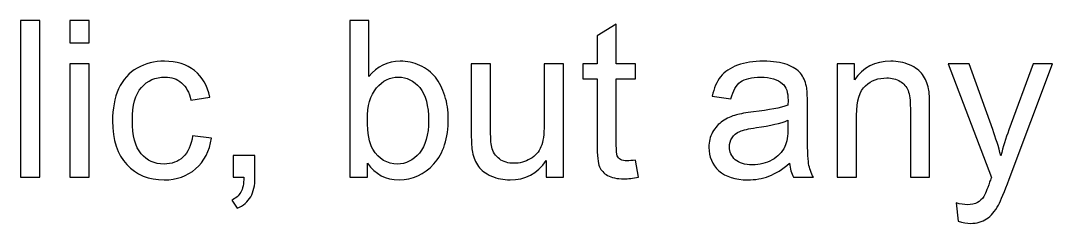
# Model space of a CAD drawing. Header units: centimetres. Extents: x -24.8 to 34.2, y -10 to 25.5.
# Drawn here: x 17.684 to 21.669, y 13.326 to 14.11 of the extents above; entities that cross this region are included whole.
import ezdxf

# ---------------------------------------------------------------- set-up
doc = ezdxf.new("R2010")
doc.units = ezdxf.units.CM
doc.header["$MEASUREMENT"] = 0
doc.layers.add('Layer 1', color=7, linetype='Continuous')

msp = doc.modelspace()

# ---------------------------------------------------------------- linework, layer by layer
at = {"layer": 'Layer 1', "color": 250}
for points, knots in [([(17.6836, 13.50393), (17.6836, 13.50393), (17.6836, 14.11), (17.6836, 14.11), (17.6836, 14.11), (17.6836, 14.11), (17.75796, 14.11), (17.75796, 14.11), (17.75796, 14.11), (17.75796, 14.11), (17.75796, 13.50393), (17.75796, 13.50393), (17.75796, 13.50393), (17.75796, 13.50393), (17.6836, 13.50393), (17.6836, 13.50393)], [0, 0, 0, 0, 0.25, 0.25, 0.25, 0.25, 0.5, 0.5, 0.5, 0.5, 0.75, 0.75, 0.75, 0.75, 1, 1, 1, 1]), ([(17.87367, 14.02434), (17.87367, 14.02434), (17.87367, 14.11), (17.87367, 14.11), (17.87367, 14.11), (17.87367, 14.11), (17.94818, 14.11), (17.94818, 14.11), (17.94818, 14.11), (17.94818, 14.11), (17.94818, 14.02434), (17.94818, 14.02434), (17.94818, 14.02434), (17.94818, 14.02434), (17.87367, 14.02434), (17.87367, 14.02434)], [0, 0, 0, 0, 0.25, 0.25, 0.25, 0.25, 0.5, 0.5, 0.5, 0.5, 0.75, 0.75, 0.75, 0.75, 1, 1, 1, 1]), ([(19.02386, 13.50393), (19.02386, 13.50393), (18.95486, 13.50393), (18.95486, 13.50393), (18.95486, 13.50393), (18.95486, 13.50393), (18.95486, 14.11), (18.95486, 14.11), (18.95486, 14.11), (18.95486, 14.11), (19.02922, 14.11), (19.02922, 14.11), (19.02922, 14.11), (19.02922, 14.11), (19.02922, 13.89382), (19.02922, 13.89382), (19.02922, 13.89382), (19.06069, 13.93319), (19.10076, 13.95294), (19.14945, 13.95294), (19.14945, 13.95294), (19.17654, 13.95294), (19.20208, 13.94744), (19.22621, 13.93657), (19.22621, 13.93657), (19.25034, 13.92571), (19.2701, 13.91033), (19.28576, 13.89071), (19.28576, 13.89071), (19.30128, 13.87096), (19.31356, 13.84725), (19.32231, 13.81931), (19.32231, 13.81931), (19.3312, 13.79151), (19.33557, 13.76174), (19.33557, 13.73013), (19.33557, 13.73013), (19.33557, 13.65478), (19.31694, 13.59664), (19.27969, 13.55558), (19.27969, 13.55558), (19.24258, 13.51451), (19.19785, 13.49405), (19.14578, 13.49405), (19.14578, 13.49405), (19.09399, 13.49405), (19.05335, 13.51564), (19.02386, 13.55896), (19.02386, 13.55896), (19.02386, 13.55896), (19.02386, 13.50393), (19.02386, 13.50393)], [0, 0, 0, 0, 0.0769231, 0.0769231, 0.0769231, 0.0769231, 0.1538462, 0.1538462, 0.1538462, 0.1538462, 0.2307692, 0.2307692, 0.2307692, 0.2307692, 0.3076923, 0.3076923, 0.3076923, 0.3076923, 0.3846154, 0.3846154, 0.3846154, 0.3846154, 0.4615385, 0.4615385, 0.4615385, 0.4615385, 0.5384615, 0.5384615, 0.5384615, 0.5384615, 0.6153846, 0.6153846, 0.6153846, 0.6153846, 0.6923077, 0.6923077, 0.6923077, 0.6923077, 0.7692308, 0.7692308, 0.7692308, 0.7692308, 0.8461538, 0.8461538, 0.8461538, 0.8461538, 0.9230769, 0.9230769, 0.9230769, 0.9230769, 1, 1, 1, 1]), ([(20.05946, 13.57053), (20.05946, 13.57053), (20.07018, 13.50478), (20.07018, 13.50478), (20.07018, 13.50478), (20.0493, 13.5004), (20.03053, 13.49814), (20.01402, 13.49814), (20.01402, 13.49814), (19.98693, 13.49814), (19.96604, 13.50238), (19.95108, 13.51099), (19.95108, 13.51099), (19.93627, 13.51945), (19.92583, 13.53074), (19.91976, 13.54471), (19.91976, 13.54471), (19.91369, 13.55854), (19.91059, 13.58789), (19.91059, 13.63248), (19.91059, 13.63248), (19.91059, 13.63248), (19.91059, 13.88507), (19.91059, 13.88507), (19.91059, 13.88507), (19.91059, 13.88507), (19.85598, 13.88507), (19.85598, 13.88507), (19.85598, 13.88507), (19.85598, 13.88507), (19.85598, 13.94292), (19.85598, 13.94292), (19.85598, 13.94292), (19.85598, 13.94292), (19.91059, 13.94292), (19.91059, 13.94292), (19.91059, 13.94292), (19.91059, 13.94292), (19.91059, 14.05172), (19.91059, 14.05172), (19.91059, 14.05172), (19.91059, 14.05172), (19.98467, 14.09631), (19.98467, 14.09631), (19.98467, 14.09631), (19.98467, 14.09631), (19.98467, 13.94292), (19.98467, 13.94292), (19.98467, 13.94292), (19.98467, 13.94292), (20.05946, 13.94292), (20.05946, 13.94292), (20.05946, 13.94292), (20.05946, 13.94292), (20.05946, 13.88507), (20.05946, 13.88507), (20.05946, 13.88507), (20.05946, 13.88507), (19.98467, 13.88507), (19.98467, 13.88507), (19.98467, 13.88507), (19.98467, 13.88507), (19.98467, 13.62839), (19.98467, 13.62839), (19.98467, 13.62839), (19.98467, 13.60708), (19.98594, 13.59353), (19.98848, 13.58747), (19.98848, 13.58747), (19.99116, 13.5814), (19.99539, 13.5766), (20.00132, 13.57293), (20.00132, 13.57293), (20.00725, 13.56941), (20.01571, 13.56757), (20.02672, 13.56757), (20.02672, 13.56757), (20.03505, 13.56757), (20.04591, 13.56856), (20.05946, 13.57053)], [0, 0, 0, 0, 0.05, 0.05, 0.05, 0.05, 0.1, 0.1, 0.1, 0.1, 0.15, 0.15, 0.15, 0.15, 0.2, 0.2, 0.2, 0.2, 0.25, 0.25, 0.25, 0.25, 0.3, 0.3, 0.3, 0.3, 0.35, 0.35, 0.35, 0.35, 0.4, 0.4, 0.4, 0.4, 0.45, 0.45, 0.45, 0.45, 0.5, 0.5, 0.5, 0.5, 0.55, 0.55, 0.55, 0.55, 0.6, 0.6, 0.6, 0.6, 0.65, 0.65, 0.65, 0.65, 0.7, 0.7, 0.7, 0.7, 0.75, 0.75, 0.75, 0.75, 0.8, 0.8, 0.8, 0.8, 0.85, 0.85, 0.85, 0.85, 0.9, 0.9, 0.9, 0.9, 0.95, 0.95, 0.95, 0.95, 1, 1, 1, 1]), ([(18.34794, 13.6648), (18.34794, 13.6648), (18.42104, 13.6552), (18.42104, 13.6552), (18.42104, 13.6552), (18.41314, 13.60482), (18.39267, 13.56531), (18.35966, 13.53681), (18.35966, 13.53681), (18.32678, 13.5083), (18.28628, 13.49405), (18.2383, 13.49405), (18.2383, 13.49405), (18.17833, 13.49405), (18.12993, 13.51367), (18.09352, 13.5529), (18.09352, 13.5529), (18.05697, 13.59212), (18.03863, 13.64843), (18.03863, 13.7218), (18.03863, 13.7218), (18.03863, 13.76922), (18.04653, 13.8107), (18.0622, 13.84626), (18.0622, 13.84626), (18.078, 13.88182), (18.10185, 13.90849), (18.13402, 13.92627), (18.13402, 13.92627), (18.16605, 13.94405), (18.20105, 13.95294), (18.23872, 13.95294), (18.23872, 13.95294), (18.28642, 13.95294), (18.32551, 13.94081), (18.3557, 13.91668), (18.3557, 13.91668), (18.38604, 13.89255), (18.40552, 13.8584), (18.41412, 13.81395), (18.41412, 13.81395), (18.41412, 13.81395), (18.34173, 13.8028), (18.34173, 13.8028), (18.34173, 13.8028), (18.33482, 13.83229), (18.32268, 13.85445), (18.30519, 13.8694), (18.30519, 13.8694), (18.28769, 13.88422), (18.26652, 13.8917), (18.24169, 13.8917), (18.24169, 13.8917), (18.20415, 13.8917), (18.17367, 13.87829), (18.15025, 13.85134), (18.15025, 13.85134), (18.12682, 13.82453), (18.11511, 13.78206), (18.11511, 13.72392), (18.11511, 13.72392), (18.11511, 13.66494), (18.1264, 13.62204), (18.14912, 13.59523), (18.14912, 13.59523), (18.1717, 13.56856), (18.20119, 13.55515), (18.23759, 13.55515), (18.23759, 13.55515), (18.2668, 13.55515), (18.29108, 13.56418), (18.31069, 13.5821), (18.31069, 13.5821), (18.3303, 13.60003), (18.34272, 13.62754), (18.34794, 13.6648)], [0, 0, 0, 0, 0.0526316, 0.0526316, 0.0526316, 0.0526316, 0.1052632, 0.1052632, 0.1052632, 0.1052632, 0.1578947, 0.1578947, 0.1578947, 0.1578947, 0.2105263, 0.2105263, 0.2105263, 0.2105263, 0.2631579, 0.2631579, 0.2631579, 0.2631579, 0.3157895, 0.3157895, 0.3157895, 0.3157895, 0.3684211, 0.3684211, 0.3684211, 0.3684211, 0.4210526, 0.4210526, 0.4210526, 0.4210526, 0.4736842, 0.4736842, 0.4736842, 0.4736842, 0.5263158, 0.5263158, 0.5263158, 0.5263158, 0.5789474, 0.5789474, 0.5789474, 0.5789474, 0.6315789, 0.6315789, 0.6315789, 0.6315789, 0.6842105, 0.6842105, 0.6842105, 0.6842105, 0.7368421, 0.7368421, 0.7368421, 0.7368421, 0.7894737, 0.7894737, 0.7894737, 0.7894737, 0.8421053, 0.8421053, 0.8421053, 0.8421053, 0.8947368, 0.8947368, 0.8947368, 0.8947368, 0.9473684, 0.9473684, 0.9473684, 0.9473684, 1, 1, 1, 1]), ([(20.65395, 13.55812), (20.6263, 13.53469), (20.59977, 13.51818), (20.57437, 13.50845), (20.57437, 13.50845), (20.54883, 13.49885), (20.52145, 13.49405), (20.49224, 13.49405), (20.49224, 13.49405), (20.44398, 13.49405), (20.40701, 13.50576), (20.38105, 13.52933), (20.38105, 13.52933), (20.35522, 13.5529), (20.34224, 13.58309), (20.34224, 13.61964), (20.34224, 13.61964), (20.34224, 13.64123), (20.34704, 13.66084), (20.35692, 13.67862), (20.35692, 13.67862), (20.36665, 13.6964), (20.37949, 13.71066), (20.3953, 13.72138), (20.3953, 13.72138), (20.41124, 13.7321), (20.42902, 13.74029), (20.44892, 13.74579), (20.44892, 13.74579), (20.46345, 13.7496), (20.48547, 13.75341), (20.51496, 13.75694), (20.51496, 13.75694), (20.57507, 13.76414), (20.61938, 13.7726), (20.64774, 13.78262), (20.64774, 13.78262), (20.64803, 13.79278), (20.64817, 13.79927), (20.64817, 13.80195), (20.64817, 13.80195), (20.64817, 13.83229), (20.64111, 13.85374), (20.627, 13.86602), (20.627, 13.86602), (20.60809, 13.88295), (20.57973, 13.89128), (20.54233, 13.89128), (20.54233, 13.89128), (20.50734, 13.89128), (20.48152, 13.88521), (20.46472, 13.87293), (20.46472, 13.87293), (20.44807, 13.86066), (20.4358, 13.83893), (20.42775, 13.80774), (20.42775, 13.80774), (20.42775, 13.80774), (20.35508, 13.81776), (20.35508, 13.81776), (20.35508, 13.81776), (20.36171, 13.8488), (20.37258, 13.87406), (20.38768, 13.89311), (20.38768, 13.89311), (20.40278, 13.9123), (20.42479, 13.92712), (20.45344, 13.93742), (20.45344, 13.93742), (20.48208, 13.94772), (20.51524, 13.95294), (20.55306, 13.95294), (20.55306, 13.95294), (20.59059, 13.95294), (20.62093, 13.94843), (20.64436, 13.93968), (20.64436, 13.93968), (20.66778, 13.93079), (20.685, 13.91978), (20.69614, 13.90638), (20.69614, 13.90638), (20.70715, 13.89297), (20.71477, 13.87618), (20.71929, 13.85572), (20.71929, 13.85572), (20.72169, 13.84302), (20.72296, 13.82016), (20.72296, 13.78714), (20.72296, 13.78714), (20.72296, 13.78714), (20.72296, 13.68794), (20.72296, 13.68794), (20.72296, 13.68794), (20.72296, 13.61865), (20.72451, 13.57491), (20.72775, 13.55671), (20.72775, 13.55671), (20.73086, 13.53836), (20.73721, 13.52072), (20.74652, 13.50393), (20.74652, 13.50393), (20.74652, 13.50393), (20.66877, 13.50393), (20.66877, 13.50393), (20.66877, 13.50393), (20.66115, 13.51931), (20.65607, 13.53737), (20.65395, 13.55812)], [0, 0, 0, 0, 0.037037, 0.037037, 0.037037, 0.037037, 0.0740741, 0.0740741, 0.0740741, 0.0740741, 0.1111111, 0.1111111, 0.1111111, 0.1111111, 0.1481481, 0.1481481, 0.1481481, 0.1481481, 0.1851852, 0.1851852, 0.1851852, 0.1851852, 0.2222222, 0.2222222, 0.2222222, 0.2222222, 0.2592593, 0.2592593, 0.2592593, 0.2592593, 0.2962963, 0.2962963, 0.2962963, 0.2962963, 0.3333333, 0.3333333, 0.3333333, 0.3333333, 0.3703704, 0.3703704, 0.3703704, 0.3703704, 0.4074074, 0.4074074, 0.4074074, 0.4074074, 0.4444444, 0.4444444, 0.4444444, 0.4444444, 0.4814815, 0.4814815, 0.4814815, 0.4814815, 0.5185185, 0.5185185, 0.5185185, 0.5185185, 0.5555556, 0.5555556, 0.5555556, 0.5555556, 0.5925926, 0.5925926, 0.5925926, 0.5925926, 0.6296296, 0.6296296, 0.6296296, 0.6296296, 0.6666667, 0.6666667, 0.6666667, 0.6666667, 0.7037037, 0.7037037, 0.7037037, 0.7037037, 0.7407407, 0.7407407, 0.7407407, 0.7407407, 0.7777778, 0.7777778, 0.7777778, 0.7777778, 0.8148148, 0.8148148, 0.8148148, 0.8148148, 0.8518519, 0.8518519, 0.8518519, 0.8518519, 0.8888889, 0.8888889, 0.8888889, 0.8888889, 0.9259259, 0.9259259, 0.9259259, 0.9259259, 0.962963, 0.962963, 0.962963, 0.962963, 1, 1, 1, 1]), ([(20.83838, 13.50393), (20.83838, 13.50393), (20.83838, 13.94292), (20.83838, 13.94292), (20.83838, 13.94292), (20.83838, 13.94292), (20.90527, 13.94292), (20.90527, 13.94292), (20.90527, 13.94292), (20.90527, 13.94292), (20.90527, 13.88055), (20.90527, 13.88055), (20.90527, 13.88055), (20.93758, 13.92881), (20.98415, 13.95294), (21.04496, 13.95294), (21.04496, 13.95294), (21.07149, 13.95294), (21.09576, 13.94814), (21.11792, 13.93869), (21.11792, 13.93869), (21.14021, 13.92909), (21.15672, 13.91668), (21.16773, 13.90115), (21.16773, 13.90115), (21.17888, 13.88577), (21.1865, 13.86743), (21.19101, 13.84626), (21.19101, 13.84626), (21.19369, 13.83243), (21.19511, 13.8083), (21.19511, 13.77387), (21.19511, 13.77387), (21.19511, 13.77387), (21.19511, 13.50393), (21.19511, 13.50393), (21.19511, 13.50393), (21.19511, 13.50393), (21.1206, 13.50393), (21.1206, 13.50393), (21.1206, 13.50393), (21.1206, 13.50393), (21.1206, 13.77105), (21.1206, 13.77105), (21.1206, 13.77105), (21.1206, 13.80125), (21.11778, 13.82397), (21.11199, 13.83907), (21.11199, 13.83907), (21.10621, 13.85402), (21.09591, 13.86602), (21.08123, 13.87491), (21.08123, 13.87491), (21.06641, 13.88394), (21.0492, 13.88845), (21.0293, 13.88845), (21.0293, 13.88845), (20.99755, 13.88845), (20.97032, 13.87829), (20.94718, 13.85826), (20.94718, 13.85826), (20.92417, 13.83808), (20.91274, 13.79998), (20.91274, 13.74368), (20.91274, 13.74368), (20.91274, 13.74368), (20.91274, 13.50393), (20.91274, 13.50393), (20.91274, 13.50393), (20.91274, 13.50393), (20.83838, 13.50393), (20.83838, 13.50393)], [0, 0, 0, 0, 0.0555556, 0.0555556, 0.0555556, 0.0555556, 0.1111111, 0.1111111, 0.1111111, 0.1111111, 0.1666667, 0.1666667, 0.1666667, 0.1666667, 0.2222222, 0.2222222, 0.2222222, 0.2222222, 0.2777778, 0.2777778, 0.2777778, 0.2777778, 0.3333333, 0.3333333, 0.3333333, 0.3333333, 0.3888889, 0.3888889, 0.3888889, 0.3888889, 0.4444444, 0.4444444, 0.4444444, 0.4444444, 0.5, 0.5, 0.5, 0.5, 0.5555556, 0.5555556, 0.5555556, 0.5555556, 0.6111111, 0.6111111, 0.6111111, 0.6111111, 0.6666667, 0.6666667, 0.6666667, 0.6666667, 0.7222222, 0.7222222, 0.7222222, 0.7222222, 0.7777778, 0.7777778, 0.7777778, 0.7777778, 0.8333333, 0.8333333, 0.8333333, 0.8333333, 0.8888889, 0.8888889, 0.8888889, 0.8888889, 0.9444444, 0.9444444, 0.9444444, 0.9444444, 1, 1, 1, 1]), ([(17.87367, 13.50393), (17.87367, 13.50393), (17.87367, 13.94292), (17.87367, 13.94292), (17.87367, 13.94292), (17.87367, 13.94292), (17.94818, 13.94292), (17.94818, 13.94292), (17.94818, 13.94292), (17.94818, 13.94292), (17.94818, 13.50393), (17.94818, 13.50393), (17.94818, 13.50393), (17.94818, 13.50393), (17.87367, 13.50393), (17.87367, 13.50393)], [0, 0, 0, 0, 0.25, 0.25, 0.25, 0.25, 0.5, 0.5, 0.5, 0.5, 0.75, 0.75, 0.75, 0.75, 1, 1, 1, 1]), ([(19.71388, 13.50393), (19.71388, 13.50393), (19.71388, 13.56842), (19.71388, 13.56842), (19.71388, 13.56842), (19.67959, 13.51875), (19.63317, 13.49405), (19.57447, 13.49405), (19.57447, 13.49405), (19.54864, 13.49405), (19.52437, 13.49899), (19.50194, 13.50887), (19.50194, 13.50887), (19.4795, 13.51875), (19.46285, 13.53131), (19.45198, 13.54626), (19.45198, 13.54626), (19.44098, 13.56136), (19.43336, 13.57971), (19.42898, 13.60144), (19.42898, 13.60144), (19.42602, 13.61611), (19.42447, 13.63925), (19.42447, 13.671), (19.42447, 13.671), (19.42447, 13.671), (19.42447, 13.94292), (19.42447, 13.94292), (19.42447, 13.94292), (19.42447, 13.94292), (19.49883, 13.94292), (19.49883, 13.94292), (19.49883, 13.94292), (19.49883, 13.94292), (19.49883, 13.69951), (19.49883, 13.69951), (19.49883, 13.69951), (19.49883, 13.66056), (19.50038, 13.63446), (19.50335, 13.62091), (19.50335, 13.62091), (19.50814, 13.6013), (19.51802, 13.58606), (19.53312, 13.57477), (19.53312, 13.57477), (19.54836, 13.56362), (19.56713, 13.55812), (19.58942, 13.55812), (19.58942, 13.55812), (19.61172, 13.55812), (19.6326, 13.56376), (19.65222, 13.57519), (19.65222, 13.57519), (19.67183, 13.58662), (19.68566, 13.60228), (19.6937, 13.6219), (19.6937, 13.6219), (19.70189, 13.64165), (19.70598, 13.6703), (19.70598, 13.70769), (19.70598, 13.70769), (19.70598, 13.70769), (19.70598, 13.94292), (19.70598, 13.94292), (19.70598, 13.94292), (19.70598, 13.94292), (19.78035, 13.94292), (19.78035, 13.94292), (19.78035, 13.94292), (19.78035, 13.94292), (19.78035, 13.50393), (19.78035, 13.50393), (19.78035, 13.50393), (19.78035, 13.50393), (19.71388, 13.50393), (19.71388, 13.50393)], [0, 0, 0, 0, 0.0526316, 0.0526316, 0.0526316, 0.0526316, 0.1052632, 0.1052632, 0.1052632, 0.1052632, 0.1578947, 0.1578947, 0.1578947, 0.1578947, 0.2105263, 0.2105263, 0.2105263, 0.2105263, 0.2631579, 0.2631579, 0.2631579, 0.2631579, 0.3157895, 0.3157895, 0.3157895, 0.3157895, 0.3684211, 0.3684211, 0.3684211, 0.3684211, 0.4210526, 0.4210526, 0.4210526, 0.4210526, 0.4736842, 0.4736842, 0.4736842, 0.4736842, 0.5263158, 0.5263158, 0.5263158, 0.5263158, 0.5789474, 0.5789474, 0.5789474, 0.5789474, 0.6315789, 0.6315789, 0.6315789, 0.6315789, 0.6842105, 0.6842105, 0.6842105, 0.6842105, 0.7368421, 0.7368421, 0.7368421, 0.7368421, 0.7894737, 0.7894737, 0.7894737, 0.7894737, 0.8421053, 0.8421053, 0.8421053, 0.8421053, 0.8947368, 0.8947368, 0.8947368, 0.8947368, 0.9473684, 0.9473684, 0.9473684, 0.9473684, 1, 1, 1, 1]), ([(21.30587, 13.33488), (21.30587, 13.33488), (21.29755, 13.40473), (21.29755, 13.40473), (21.29755, 13.40473), (21.31392, 13.40036), (21.32803, 13.3981), (21.34016, 13.3981), (21.34016, 13.3981), (21.35667, 13.3981), (21.36994, 13.40092), (21.37981, 13.40642), (21.37981, 13.40642), (21.38983, 13.41193), (21.39788, 13.41955), (21.40423, 13.42957), (21.40423, 13.42957), (21.40902, 13.4369), (21.4165, 13.45539), (21.42695, 13.48488), (21.42695, 13.48488), (21.42836, 13.48911), (21.43061, 13.49504), (21.43358, 13.50308), (21.43358, 13.50308), (21.43358, 13.50308), (21.26707, 13.94292), (21.26707, 13.94292), (21.26707, 13.94292), (21.26707, 13.94292), (21.34722, 13.94292), (21.34722, 13.94292), (21.34722, 13.94292), (21.34722, 13.94292), (21.43866, 13.68878), (21.43866, 13.68878), (21.43866, 13.68878), (21.45037, 13.65647), (21.46109, 13.6226), (21.47041, 13.58704), (21.47041, 13.58704), (21.47901, 13.62119), (21.48917, 13.65449), (21.50103, 13.68709), (21.50103, 13.68709), (21.50103, 13.68709), (21.59487, 13.94292), (21.59487, 13.94292), (21.59487, 13.94292), (21.59487, 13.94292), (21.66923, 13.94292), (21.66923, 13.94292), (21.66923, 13.94292), (21.66923, 13.94292), (21.5023, 13.49645), (21.5023, 13.49645), (21.5023, 13.49645), (21.48438, 13.44819), (21.47041, 13.41503), (21.46053, 13.39683), (21.46053, 13.39683), (21.44727, 13.37227), (21.43217, 13.35435), (21.41509, 13.34292), (21.41509, 13.34292), (21.39788, 13.33149), (21.37756, 13.32571), (21.35385, 13.32571), (21.35385, 13.32571), (21.33946, 13.32571), (21.32351, 13.32881), (21.30587, 13.33488)], [0, 0, 0, 0, 0.0555556, 0.0555556, 0.0555556, 0.0555556, 0.1111111, 0.1111111, 0.1111111, 0.1111111, 0.1666667, 0.1666667, 0.1666667, 0.1666667, 0.2222222, 0.2222222, 0.2222222, 0.2222222, 0.2777778, 0.2777778, 0.2777778, 0.2777778, 0.3333333, 0.3333333, 0.3333333, 0.3333333, 0.3888889, 0.3888889, 0.3888889, 0.3888889, 0.4444444, 0.4444444, 0.4444444, 0.4444444, 0.5, 0.5, 0.5, 0.5, 0.5555556, 0.5555556, 0.5555556, 0.5555556, 0.6111111, 0.6111111, 0.6111111, 0.6111111, 0.6666667, 0.6666667, 0.6666667, 0.6666667, 0.7222222, 0.7222222, 0.7222222, 0.7222222, 0.7777778, 0.7777778, 0.7777778, 0.7777778, 0.8333333, 0.8333333, 0.8333333, 0.8333333, 0.8888889, 0.8888889, 0.8888889, 0.8888889, 0.9444444, 0.9444444, 0.9444444, 0.9444444, 1, 1, 1, 1]), ([(19.02301, 13.72674), (19.02301, 13.67411), (19.03021, 13.63615), (19.04446, 13.61273), (19.04446, 13.61273), (19.06789, 13.57434), (19.09964, 13.55515), (19.13957, 13.55515), (19.13957, 13.55515), (19.17217, 13.55515), (19.20025, 13.56926), (19.22395, 13.59763), (19.22395, 13.59763), (19.24766, 13.62585), (19.25951, 13.6679), (19.25951, 13.72392), (19.25951, 13.72392), (19.25951, 13.78121), (19.24808, 13.82354), (19.22536, 13.85078), (19.22536, 13.85078), (19.20265, 13.87801), (19.17513, 13.8917), (19.14296, 13.8917), (19.14296, 13.8917), (19.11036, 13.8917), (19.08228, 13.87759), (19.05857, 13.84937), (19.05857, 13.84937), (19.03487, 13.82115), (19.02301, 13.78022), (19.02301, 13.72674)], [0, 0, 0, 0, 0.125, 0.125, 0.125, 0.125, 0.25, 0.25, 0.25, 0.25, 0.375, 0.375, 0.375, 0.375, 0.5, 0.5, 0.5, 0.5, 0.625, 0.625, 0.625, 0.625, 0.75, 0.75, 0.75, 0.75, 0.875, 0.875, 0.875, 0.875, 1, 1, 1, 1]), ([(20.64774, 13.72434), (20.62065, 13.7132), (20.58015, 13.70388), (20.52625, 13.69612), (20.52625, 13.69612), (20.49563, 13.69175), (20.4739, 13.68681), (20.46134, 13.68131), (20.46134, 13.68131), (20.44864, 13.6758), (20.43876, 13.66776), (20.43199, 13.65703), (20.43199, 13.65703), (20.42507, 13.64645), (20.42154, 13.63474), (20.42154, 13.62176), (20.42154, 13.62176), (20.42154, 13.60186), (20.42916, 13.58535), (20.44412, 13.57209), (20.44412, 13.57209), (20.45908, 13.55896), (20.48109, 13.55233), (20.51002, 13.55233), (20.51002, 13.55233), (20.53867, 13.55233), (20.56421, 13.55854), (20.5865, 13.5711), (20.5865, 13.5711), (20.6088, 13.58366), (20.62531, 13.60087), (20.63575, 13.6226), (20.63575, 13.6226), (20.64379, 13.6394), (20.64774, 13.66423), (20.64774, 13.69697), (20.64774, 13.69697), (20.64774, 13.69697), (20.64774, 13.72434), (20.64774, 13.72434)], [0, 0, 0, 0, 0.1, 0.1, 0.1, 0.1, 0.2, 0.2, 0.2, 0.2, 0.3, 0.3, 0.3, 0.3, 0.4, 0.4, 0.4, 0.4, 0.5, 0.5, 0.5, 0.5, 0.6, 0.6, 0.6, 0.6, 0.7, 0.7, 0.7, 0.7, 0.8, 0.8, 0.8, 0.8, 0.9, 0.9, 0.9, 0.9, 1, 1, 1, 1]), ([(18.50415, 13.50393), (18.50415, 13.50393), (18.50415, 13.58874), (18.50415, 13.58874), (18.50415, 13.58874), (18.50415, 13.58874), (18.58896, 13.58874), (18.58896, 13.58874), (18.58896, 13.58874), (18.58896, 13.58874), (18.58896, 13.50393), (18.58896, 13.50393), (18.58896, 13.50393), (18.58896, 13.47274), (18.58346, 13.44763), (18.57245, 13.42844), (18.57245, 13.42844), (18.5613, 13.40939), (18.5438, 13.39457), (18.51996, 13.38399), (18.51996, 13.38399), (18.51996, 13.38399), (18.49921, 13.41588), (18.49921, 13.41588), (18.49921, 13.41588), (18.51488, 13.42279), (18.52645, 13.43295), (18.53393, 13.44622), (18.53393, 13.44622), (18.5414, 13.45962), (18.5455, 13.47881), (18.54634, 13.50393), (18.54634, 13.50393), (18.54634, 13.50393), (18.50415, 13.50393), (18.50415, 13.50393)], [0, 0, 0, 0, 0.1111111, 0.1111111, 0.1111111, 0.1111111, 0.2222222, 0.2222222, 0.2222222, 0.2222222, 0.3333333, 0.3333333, 0.3333333, 0.3333333, 0.4444444, 0.4444444, 0.4444444, 0.4444444, 0.5555556, 0.5555556, 0.5555556, 0.5555556, 0.6666667, 0.6666667, 0.6666667, 0.6666667, 0.7777778, 0.7777778, 0.7777778, 0.7777778, 0.8888889, 0.8888889, 0.8888889, 0.8888889, 1, 1, 1, 1])]:
    msp.add_open_spline(points, degree=3, knots=knots, dxfattribs=at)

doc.saveas('drawing.dxf')
